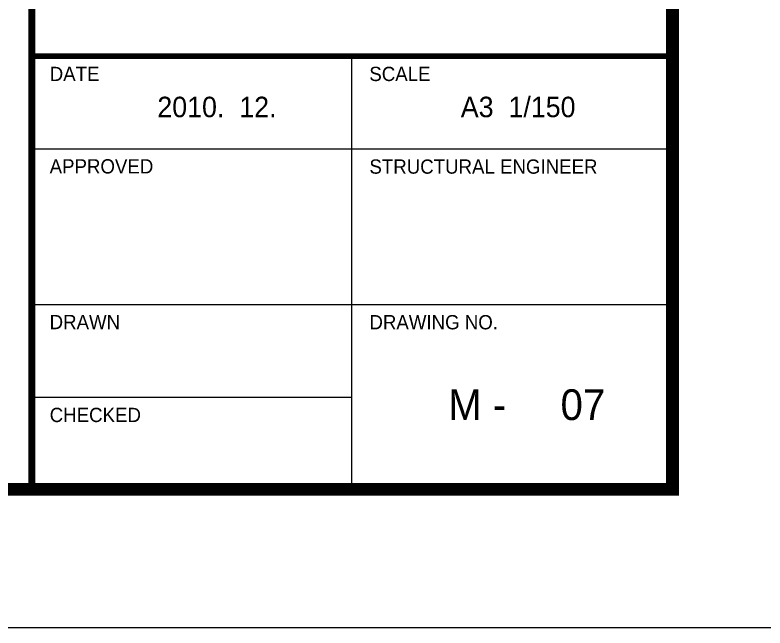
# Model space of a CAD drawing. Header units: millimetres. Extents: x 83956 to 461956, y 36707 to 125807.
# Drawn here: x 264139 to 272048, y 36707 to 43171 of the extents above; entities that cross this region are included whole.
import ezdxf

# ---------------------------------------------------------------- set-up
doc = ezdxf.new("R2010")
doc.units = ezdxf.units.MM
doc.header["$LTSCALE"] = 100
doc.header["$MEASUREMENT"] = 0
doc.layers.get('0').update_dxf_attribs({"linetype": 'CONTINUOUS'})
doc.layers.get('Defpoints').update_dxf_attribs({"linetype": 'CONTINUOUS'})
doc.layers.add('FORM', color=8, linetype='CONTINUOUS')
doc.layers.add('TXT', color=7, linetype='CONTINUOUS')
doc.styles.add('HY울릉도L', font='HYWULM.TTF')
doc.styles.add('TITLE', font='Gulim.ttf')

# ---------------------------------------------------------------- blocks, each defined once
blk = doc.blocks.new('PMC-FORMV')
at = {"layer": 'Defpoints'}
blk.add_lwpolyline([(0, 0), (0, 29700), (42000, 29700), (42000, 0)], close=True, dxfattribs=at)
at = {"layer": 'FORM'}
for p, q in [((38487.5, 4020.3), (38487.5, 975)), ((36239.9, 3368.6), (40743.7, 3368.6)), ((36239.9, 2275), (40743.7, 2275)), ((36239.9, 1623.2), (38487.5, 1623.2))]:
    blk.add_line(p, q, dxfattribs=at)
at = {"layer": 'FORM', "const_width": 90.2}
blk.add_lwpolyline([(1543.7, 975), (1543.7, 28725), (40743.7, 28725), (40743.7, 975)], close=True, dxfattribs=at)
at = {"layer": 'FORM'}
for points, const_width in [([(36239.9, 975), (36239.9, 28725)], 50.1), ([(36239.9, 4020.3), (40743.7, 4020.3)], 40.1)]:
    blk.add_lwpolyline(points, dxfattribs=dict(at, const_width=const_width))
at = {"layer": 'FORM', "style": 'TITLE'}
for s, height, p in [('DATE', 100.27, (36366, 3844.9)), ('SCALE', 100.27, (38612.8, 3844.9)), ('APPROVED', 100.27, (36365.3, 3195.2)), ('STRUCTURAL ENGINEER', 100.273, (38613.4, 3193.5)), ('DRAWN', 100.27, (36365.3, 2100.6)), ('DRAWING NO.', 100.273, (38613.5, 2099.5)), ('CHECKED', 100.27, (36365.8, 1447.7))]:
    blk.add_text(s, height=height, dxfattribs=at).set_placement(p)

msp = doc.modelspace()

# ---------------------------------------------------------------- linework, layer by layer
msp.add_lwpolyline([(212271.6, 79794.6), (264316, 79794.6), (264316, 38169.6), (212271.6, 38169.6)], close=True)

# ---------------------------------------------------------------- block references
at = {"layer": 'FORM', "xscale": 1.5, "yscale": 1.5, "zscale": 1.5}
msp.add_blockref('PMC-FORMV', (209956.1, 36707.1), dxfattribs=at)

# ---------------------------------------------------------------- texts
at = {"layer": 'TXT', "style": 'HY울릉도L'}
for s, height, p in [('2010.  12.', 216, (265639.8, 42093.3)), ('A3  1/150', 216, (268839.9, 42093.3)), ('07', 324, (269891.7, 38900.1)), ('M -', 324, (268707.5, 38900.1))]:
    msp.add_text(s, height=height, dxfattribs=at).set_placement(p)

doc.saveas('drawing.dxf')
